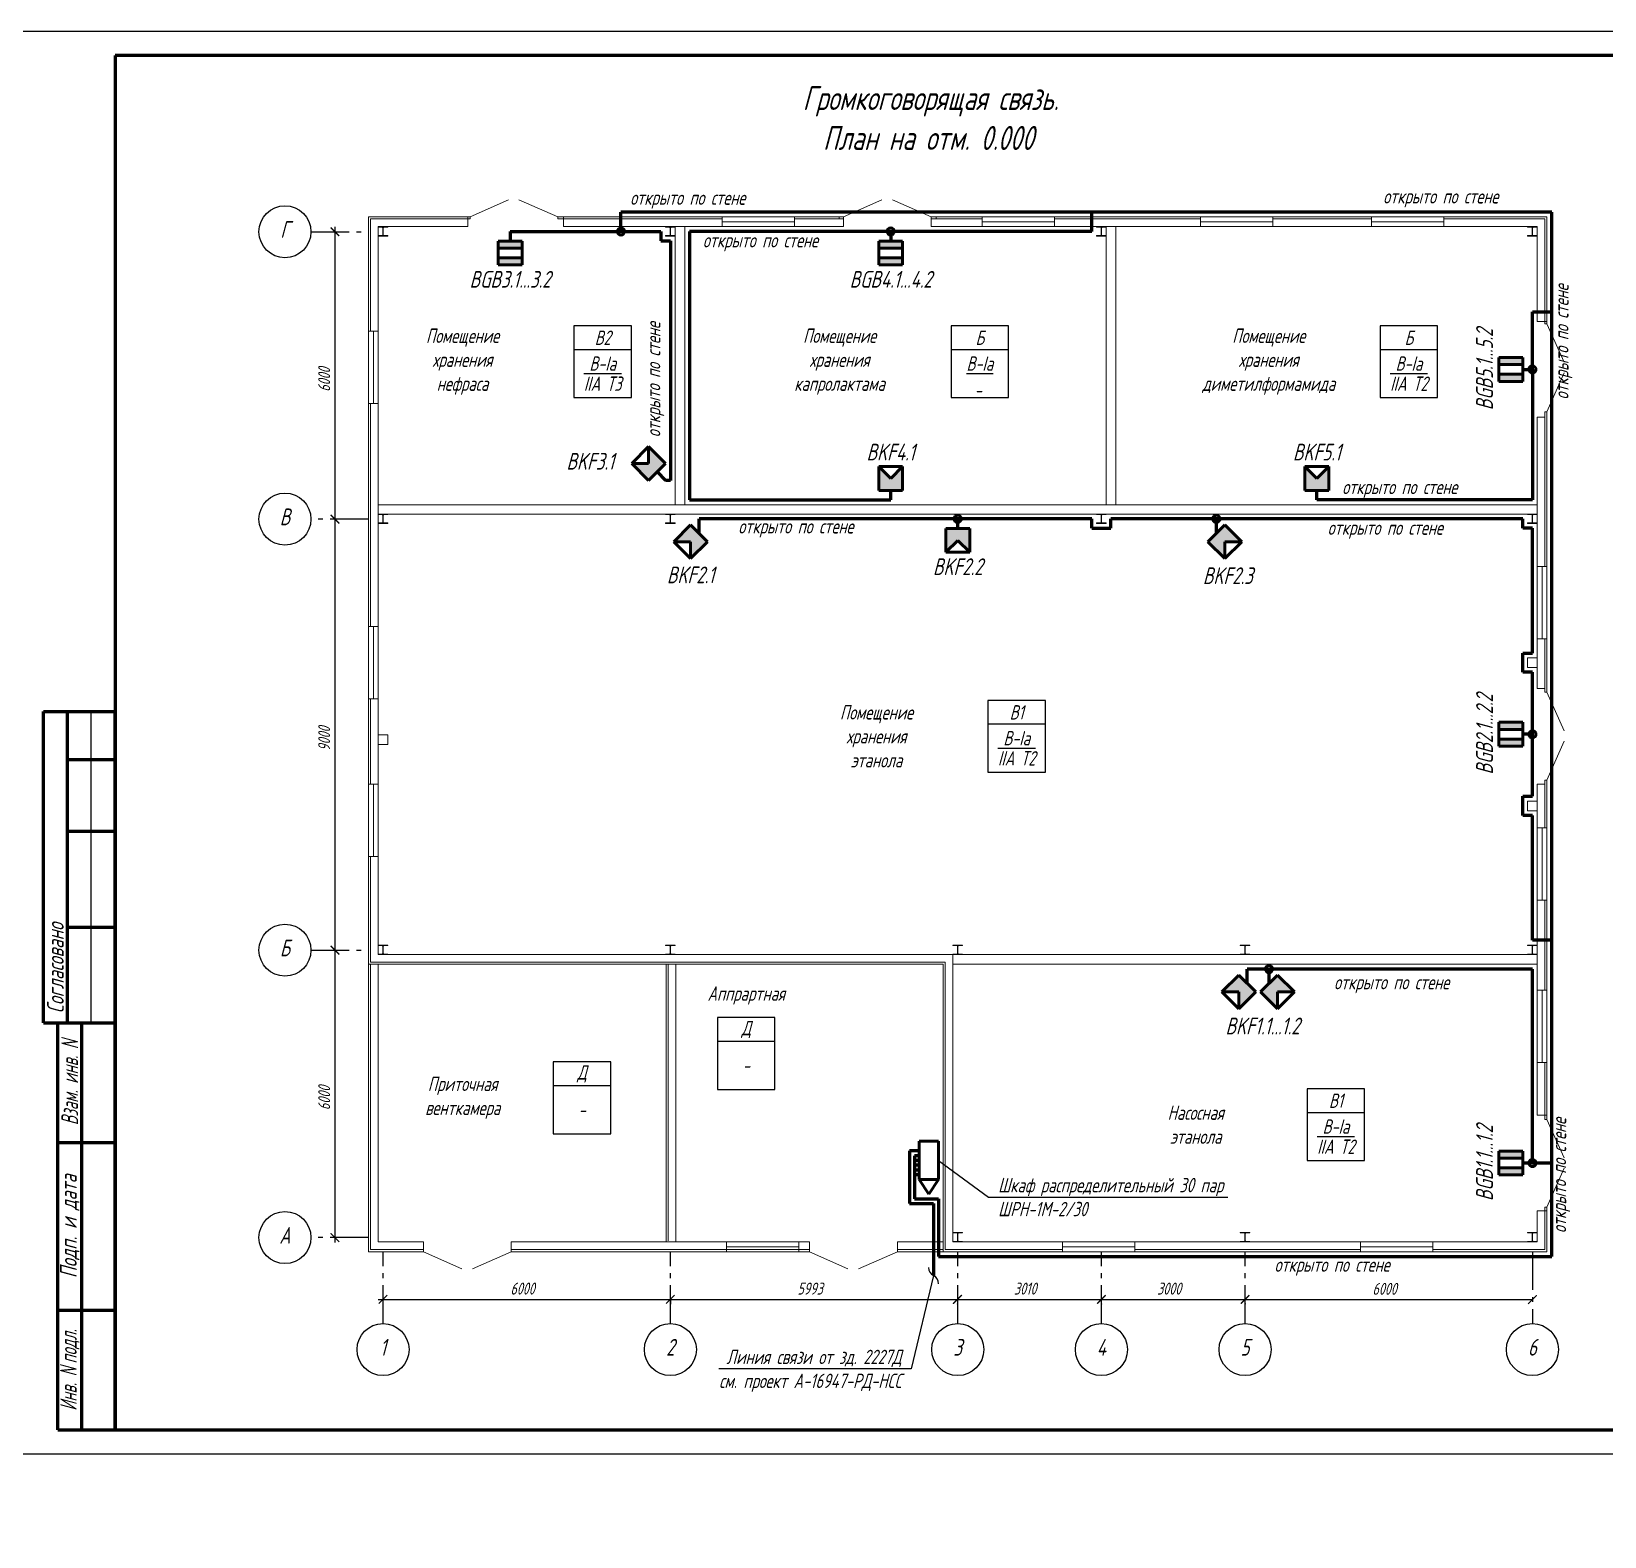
# Model space of a CAD drawing. Header units: millimetres. Extents: x 1337 to 4935, y 466 to 1293.
# Drawn here: x 2179.8 to 2508.3, y 776 to 1090.2 of the extents above; entities that cross this region are included whole.
import ezdxf
from ezdxf import colors
from ezdxf.entities.mleader import LeaderData, LeaderLine
from ezdxf.enums import TextEntityAlignment as Align
from ezdxf.math import Vec2, Vec3

# ---------------------------------------------------------------- set-up
doc = ezdxf.new("R2010")
doc.units = ezdxf.units.MM
doc.linetypes.add('gost6', pattern=[12, 8, -1.5, 1, -1.5])
for name, color, linetype, lineweight in [('Датчики (Вновь)', 2, 'Continuous', 50), ('Линия выноска', 137, 'Continuous', 25), ('Линия связи (Вновь)', 3, 'Continuous', 60), ('Осевая', 4, 'gost6', 25), ('Размерная', 4, 'Continuous', 25), ('Рамка толстая', 7, 'Continuous', 60), ('Рамка тонкая', 5, 'Continuous', 25), ('Связь', 84, 'Continuous', 50), ('Строительный', 251, 'Continuous', 13), ('Текст', 2, 'Continuous', 25), ('Штампы', 252, 'Continuous', 25)]:
    doc.layers.add(name, color=color, linetype=linetype, lineweight=lineweight)
doc.styles.add('Simplex', font='simplex.shx', dxfattribs={"width": 0.7, "oblique": 15})

# ---------------------------------------------------------------- blocks, each defined once
blk = doc.blocks.new('*T22')
at = {"layer": 'Штампы', "color": 0, "linetype": 'ByBlock', "lineweight": 60, "transparency": 16777216}
for p, q in [((0, 0), (0, 85)), ((0, 85), (12, 85)), ((5, 0), (5, 85)), ((12, 0), (12, 85)), ((0, 60), (12, 60)), ((0, 25), (12, 25)), ((0, 0), (12, 0))]:
    blk.add_line(p, q, dxfattribs=at)
at = {"layer": 'Штампы', "color": 2, "transparency": 16777216, "char_height": 3.5, "attachment_point": 5, "rotation": 90, "style": 'Simplex'}
for s, insert, width in [('{\\W0.6;Взам. инв. \\Q15;N}', (2.5, 72.5), 25), ('Подп. и дата', (2.5, 42.5), 35), ('{\\W0.6;Инв. \\Q15;N\\fArial|b0|i0|c0|p34;\\Q15; \\Fsimplex|c204;подл.}', (2.5, 12.5), 25)]:
    blk.add_mtext(s, dxfattribs=dict(at, insert=insert, width=width))
blk = doc.blocks.new('*T23')
at = {"layer": 'Штампы', "color": 0, "linetype": 'ByBlock', "lineweight": 60, "transparency": 16777216}
for p, q in [((0, 0), (0, 65)), ((0, 65), (15, 65)), ((5, 0), (5, 65)), ((15, 0), (15, 65)), ((5, 55), (15, 55)), ((5, 40), (15, 40)), ((5, 20), (15, 20)), ((0, 0), (15, 0))]:
    blk.add_line(p, q, dxfattribs=at)
at = {"layer": 'Штампы', "color": 5, "linetype": 'ByBlock', "lineweight": 25, "transparency": 16777216}
blk.add_line((10, 0), (10, 65), dxfattribs=at)
at = {"layer": 'Штампы', "color": 2, "transparency": 16777216, "insert": (2.5, 2), "char_height": 3.5, "width": 61, "attachment_point": 4, "rotation": 90, "style": 'Simplex'}
blk.add_mtext('Согласовано', dxfattribs=at)
blk = doc.blocks.new('A$C7D080345')
at = {"layer": 'Рамка толстая'}
for p, q in [((20, 292), (20, 5)), ((625, 292), (20, 292)), ((20, 5), (625, 5))]:
    blk.add_line(p, q, dxfattribs=at)
at = {"layer": 'Рамка тонкая'}
for p, q in [((630, 297), (0, 297)), ((0, 0), (630, 0))]:
    blk.add_line(p, q, dxfattribs=at)
blk = doc.blocks.new('_Integral')
at = {"color": 0, "linetype": 'ByBlock', "lineweight": -2}
for centre, start, end in [((0.445, -0.091), 102, 168), ((-0.445, 0.091), 282, 348)]:
    blk.add_arc(centre, 0.454, start, end, dxfattribs=at)
blk = doc.blocks.new('A$C3F1D3E92')
at = {"layer": 'Датчики (Вновь)'}
h = blk.add_hatch(color=0, dxfattribs=at)
h.paths.add_polyline_path([(5, 3.5), (5, 5), (0, 5), (0, 3.5)])
h.paths.add_polyline_path([(0, 1.5), (0, 0), (5, 0), (5, 1.5)])
at = {"layer": 'Датчики (Вновь)', "color": 0}
for p, q in [((0, 5), (0, 0)), ((5, 5), (0, 5)), ((0, 3.5), (5, 3.5)), ((5, 0), (5, 5)), ((0, 1.5), (5, 1.5)), ((0, 0), (5, 0))]:
    blk.add_line(p, q, dxfattribs=at)
blk = doc.blocks.new('A$C7AA85196')
at = {"layer": 'Датчики (Вновь)'}
blk.add_hatch(color=0, dxfattribs=at).paths.add_polyline_path([(0, 5), (0, 0), (5, 0), (2.5, 2.5), (5, 5)])
at = {"layer": 'Датчики (Вновь)', "color": 0}
for p, q in [((0, 5), (0, 0)), ((5, 5), (0, 5)), ((2.5, 2.5), (5, 5)), ((5, 0), (5, 5)), ((5, 0), (2.5, 2.5)), ((0, 0), (5, 0))]:
    blk.add_line(p, q, dxfattribs=at)
blk = doc.blocks.new('A$C19E7192F')
at = {"layer": 'Связь', "color": 0}
for p, q in [((0, 4), (0, 0)), ((8, 4), (0, 4)), ((8, 0), (8, 4)), ((11, 2), (8, 4)), ((8, 0), (11, 2)), ((0, 0), (8, 0))]:
    blk.add_line(p, q, dxfattribs=at)
blk = doc.blocks.new('_None')

msp = doc.modelspace()

# ---------------------------------------------------------------- linework, layer by layer
at = {"layer": 'Линия связи (Вновь)'}
for p, q in [((2302.92, 1048.47), (2302.92, 1052.51)), ((2401.24, 1052.51), (2302.92, 1052.51)), ((2401.24, 1048.47), (2401.24, 1052.51)), ((2497.28, 1052.51), (2401.24, 1052.51)), ((2497.28, 1031.66), (2497.28, 1052.51)), ((2279.76, 1048.47), (2302.92, 1048.47)), ((2279.76, 1048.47), (2279.76, 1046.47)), ((2302.92, 1048.47), (2311.24, 1048.47)), ((2311.24, 1048.47), (2311.24, 1046.49)), ((2359.24, 1048.47), (2317.24, 1048.47)), ((2317.24, 1048.47), (2317.24, 992.4)), ((2401.24, 1048.47), (2359.24, 1048.47)), ((2359.24, 1048.47), (2359.24, 1046.47)), ((2311.24, 1046.49), (2313.24, 1046.49)), ((2313.24, 1046.49), (2313.24, 996.49)), ((2493.24, 1019.66), (2493.24, 1031.66)), ((2493.24, 1031.66), (2497.28, 1031.66)), ((2497.28, 900.47), (2497.28, 1031.66)), ((2491.24, 1019.66), (2493.24, 1019.66)), ((2493.24, 1019.66), (2493.24, 992.4)), ((2310.47, 998.25), (2312.24, 996.49)), ((2313.24, 996.49), (2312.24, 996.49)), ((2317.24, 992.4), (2359.24, 992.4)), ((2359.24, 992.4), (2359.24, 994.4)), ((2448.24, 992.4), (2448.24, 994.4)), ((2493.24, 992.4), (2448.24, 992.4)), ((2401.24, 988.47), (2319.24, 988.47)), ((2319.24, 985.47), (2319.24, 988.47)), ((2373.25, 986.47), (2373.25, 988.47)), ((2401.24, 986.49), (2401.24, 988.47)), ((2401.24, 986.49), (2405.24, 986.49)), ((2491.24, 988.47), (2405.24, 988.47)), ((2405.24, 986.49), (2405.24, 988.47)), ((2427.26, 985.47), (2427.26, 988.47)), ((2491.24, 986.49), (2491.24, 988.47)), ((2493.24, 986.49), (2491.24, 986.49)), ((2493.24, 960.43), (2493.24, 986.49)), ((2491.24, 956.43), (2491.24, 960.43)), ((2491.24, 960.43), (2493.24, 960.43)), ((2493.24, 956.43), (2491.24, 956.43)), ((2493.24, 930.53), (2493.24, 956.43)), ((2493.24, 943.48), (2491.24, 943.48)), ((2491.24, 926.53), (2491.24, 930.53)), ((2491.24, 930.53), (2493.24, 930.53)), ((2493.24, 926.53), (2491.24, 926.53)), ((2493.24, 900.47), (2493.24, 926.53)), ((2497.28, 900.47), (2493.24, 900.47)), ((2497.28, 853.96), (2497.28, 900.47)), ((2493.24, 894.45), (2433.7, 894.45)), ((2433.7, 891.45), (2433.7, 894.45)), ((2438.24, 891.45), (2438.24, 894.45)), ((2493.24, 853.96), (2493.24, 894.45)), ((2365.2, 856.49), (2363.2, 856.49)), ((2363.2, 856.49), (2363.2, 845.49)), ((2365.2, 855.49), (2364.2, 855.49)), ((2364.2, 855.49), (2364.2, 846.49)), ((2365.2, 854.49), (2364.2, 854.49)), ((2365.2, 853.49), (2364.2, 853.49)), ((2365.2, 852.49), (2364.2, 852.49)), ((2365.2, 851.49), (2364.2, 851.49)), ((2497.28, 853.96), (2491.24, 853.96)), ((2497.28, 834.45), (2497.28, 853.96)), ((2363.2, 845.49), (2368.2, 845.49)), ((2364.2, 846.49), (2369.2, 846.49)), ((2369.2, 846.49), (2369.2, 834.45))]:
    msp.add_line(p, q, dxfattribs=at)
at = {"layer": 'Осевая'}
for p, q in [((2238.2, 1048.4), (2250.2, 1048.4)), ((2250.2, 988.4), (2238.2, 988.4)), ((2238.2, 898.4), (2250.2, 898.4)), ((2250.2, 838.4), (2238.2, 838.4)), ((2253.24, 820.45), (2253.24, 835.45)), ((2313.24, 820.45), (2313.24, 835.45)), ((2373.24, 820.45), (2373.24, 835.45)), ((2403.24, 820.45), (2403.24, 835.45)), ((2433.24, 820.45), (2433.24, 835.45)), ((2493.24, 835.45), (2493.24, 820.45))]:
    msp.add_line(p, q, dxfattribs=at)
at = {"layer": 'Размерная'}
for p, q in [((2243.2, 1049.4), (2243.2, 987.4)), ((2243.2, 989.4), (2243.2, 897.4)), ((2243.2, 899.4), (2243.2, 837.4)), ((2252.24, 825.49), (2314.24, 825.49)), ((2312.24, 825.49), (2374.18, 825.49)), ((2313.24, 825.65), (2313.24, 824.49)), ((2313.24, 824.65), (2313.24, 824.49)), ((2372.14, 825.49), (2404.24, 825.49)), ((2373.14, 824.55), (2373.14, 824.49)), ((2402.24, 825.49), (2493.24, 825.49)), ((2403.24, 824.55), (2403.24, 824.49)), ((2433.24, 825.65), (2433.24, 826.45)), ((2433.24, 824.65), (2433.24, 824.49)), ((2433.24, 824.55), (2433.24, 824.49))]:
    msp.add_line(p, q, dxfattribs=at)
at = {"layer": 'Размерная', "const_width": 0.27}
for points in [[(2244.1, 1047.5), (2242.3, 1049.3)], [(2244.1, 987.5), (2242.3, 989.3)], [(2242.3, 989.3), (2244.1, 987.5)], [(2244.1, 897.5), (2242.3, 899.3)], [(2242.3, 899.3), (2244.1, 897.5)], [(2242.3, 839.3), (2244.1, 837.5)], [(2254.14, 826.39), (2252.34, 824.59)], [(2314.14, 826.39), (2312.34, 824.59)], [(2312.34, 824.59), (2314.14, 826.39)], [(2374.04, 826.39), (2372.24, 824.59)], [(2372.28, 824.59), (2374.08, 826.39)], [(2402.34, 824.59), (2404.14, 826.39)], [(2404.14, 826.39), (2402.34, 824.59)], [(2432.34, 824.59), (2434.14, 826.39)], [(2434.14, 826.39), (2432.34, 824.59)], [(2492.34, 824.55), (2494.14, 826.35)]]:
    msp.add_lwpolyline(points, dxfattribs=at)
at = {"layer": 'Связь'}
for centre in [(2302.92, 1048.47), (2359.24, 1048.47), (2493.24, 1019.66), (2373.25, 988.47), (2427.26, 988.47), (2493.24, 943.48), (2438.24, 894.45), (2493.24, 853.96)]:
    msp.add_circle(centre, 0.75, dxfattribs=at)
at = {"layer": 'Строительный', "ltscale": 100}
for p, q in [((2271.42, 1051.51), (2279.43, 1055.07)), ((2289.76, 1051.51), (2281.63, 1055.07)), ((2349.37, 1051.51), (2357.39, 1055.07)), ((2367.71, 1051.51), (2359.59, 1055.07)), ((2270.92, 1051.51), (2250.2, 1051.51)), ((2250.2, 1051.51), (2250.2, 1051.07)), ((2270.53, 1051.51), (2271.42, 1051.51)), ((2270.92, 1051.51), (2270.92, 1051.07)), ((2271.42, 1051.51), (2271.42, 1051.07)), ((2290.92, 1051.51), (2289.76, 1051.51)), ((2289.76, 1051.51), (2289.76, 1051.07)), ((2324.08, 1051.51), (2290.92, 1051.51)), ((2290.92, 1049.47), (2290.92, 1051.51)), ((2324.08, 1051.51), (2324.08, 1049.47)), ((2324.08, 1051.51), (2339.18, 1051.51)), ((2349.37, 1051.51), (2339.18, 1051.51)), ((2339.18, 1049.47), (2339.18, 1051.51)), ((2348.49, 1051.51), (2349.37, 1051.51)), ((2348.49, 1051.51), (2348.49, 1051.07)), ((2349.37, 1051.51), (2349.37, 1049.47)), ((2423.97, 1051.51), (2367.71, 1051.51)), ((2368.87, 1051.51), (2367.71, 1051.51)), ((2367.71, 1051.51), (2367.71, 1049.47)), ((2368.71, 1051.07), (2368.71, 1051.51)), ((2378.37, 1051.51), (2378.37, 1049.47)), ((2393.47, 1049.47), (2393.47, 1051.51)), ((2423.97, 1051.51), (2423.97, 1049.47)), ((2423.97, 1051.51), (2439.07, 1051.51)), ((2459.64, 1051.51), (2439.07, 1051.51)), ((2439.07, 1049.47), (2439.07, 1051.51)), ((2459.64, 1051.51), (2459.64, 1049.47)), ((2459.64, 1051.51), (2474.74, 1051.51)), ((2496.28, 1051.51), (2474.74, 1051.51)), ((2474.74, 1049.47), (2474.74, 1051.51)), ((2496.28, 1029.66), (2496.28, 1051.51)), ((2250.2, 1051.07), (2250.2, 1027.64)), ((2271.42, 1051.07), (2250.64, 1051.07)), ((2250.64, 1051.07), (2250.64, 1048.62)), ((2250.64, 1049.47), (2250.64, 1027.64)), ((2252.24, 1049.47), (2270.92, 1049.47)), ((2252.24, 1027.64), (2252.24, 1049.47)), ((2252.24, 1049.35), (2252.24, 1049.47)), ((2252.24, 1049.47), (2254.24, 1049.47)), ((2253.07, 1049.35), (2252.24, 1049.35)), ((2253.2, 1047.73), (2253.2, 1049.22)), ((2253.27, 1047.73), (2253.27, 1049.22)), ((2254.24, 1049.35), (2253.4, 1049.35)), ((2254.24, 1049.47), (2254.24, 1049.35)), ((2270.92, 1049.47), (2270.92, 1051.07)), ((2324.08, 1051.07), (2289.76, 1051.07)), ((2290.92, 1049.47), (2324.08, 1049.47)), ((2312.24, 1049.35), (2312.24, 1049.47)), ((2312.24, 1049.47), (2314.24, 1049.47)), ((2313.07, 1049.35), (2312.24, 1049.35)), ((2313.2, 1047.73), (2313.2, 1049.22)), ((2313.27, 1047.73), (2313.27, 1049.22)), ((2314.24, 1049.35), (2313.4, 1049.35)), ((2314.24, 1049.47), (2314.24, 991.4)), ((2314.24, 1049.47), (2314.24, 1049.35)), ((2316.24, 991.4), (2316.24, 1049.47)), ((2324.08, 1050.49), (2339.18, 1050.49)), ((2324.08, 1049.47), (2339.18, 1049.47)), ((2349.37, 1051.07), (2339.18, 1051.07)), ((2339.18, 1049.47), (2349.37, 1049.47)), ((2348.49, 1051.07), (2349.37, 1051.07)), ((2378.37, 1051.07), (2367.71, 1051.07)), ((2367.71, 1051.07), (2368.71, 1051.07)), ((2367.71, 1049.47), (2423.97, 1049.47)), ((2378.35, 1050.49), (2393.45, 1050.49)), ((2423.97, 1051.07), (2393.47, 1051.07)), ((2402.24, 1049.35), (2402.24, 1049.47)), ((2402.24, 1049.47), (2404.24, 1049.47)), ((2403.07, 1049.35), (2402.24, 1049.35)), ((2403.2, 1047.73), (2403.2, 1049.22)), ((2403.27, 1047.73), (2403.27, 1049.22)), ((2404.24, 1049.35), (2403.4, 1049.35)), ((2404.24, 1049.47), (2404.24, 991.46)), ((2404.24, 1049.47), (2404.24, 1049.35)), ((2406.24, 991.46), (2406.24, 1049.47)), ((2423.97, 1050.49), (2439.07, 1050.49)), ((2423.97, 1049.47), (2439.07, 1049.47)), ((2459.64, 1051.07), (2439.07, 1051.07)), ((2439.07, 1049.47), (2459.64, 1049.47)), ((2459.64, 1050.49), (2474.74, 1050.49)), ((2459.64, 1049.47), (2474.74, 1049.47)), ((2495.84, 1051.07), (2474.74, 1051.07)), ((2474.74, 1049.47), (2494.24, 1049.47)), ((2492.24, 1049.35), (2492.24, 1049.47)), ((2492.24, 1049.47), (2494.24, 1049.47)), ((2493.07, 1049.35), (2492.24, 1049.35)), ((2493.2, 1047.73), (2493.2, 1049.22)), ((2493.27, 1047.73), (2493.27, 1049.22)), ((2494.24, 1049.35), (2493.4, 1049.35)), ((2494.24, 1049.47), (2494.24, 1029.66)), ((2494.24, 1049.47), (2494.24, 1049.35)), ((2495.84, 1029.16), (2495.84, 1051.07)), ((2252.24, 1047.49), (2252.24, 1047.6)), ((2252.24, 1047.6), (2253.07, 1047.6)), ((2254.24, 1047.49), (2252.24, 1047.49)), ((2253.4, 1047.6), (2254.24, 1047.6)), ((2254.24, 1047.6), (2254.24, 1047.49)), ((2312.24, 1047.49), (2312.24, 1047.6)), ((2312.24, 1047.6), (2313.07, 1047.6)), ((2314.24, 1047.49), (2312.24, 1047.49)), ((2313.4, 1047.6), (2314.24, 1047.6)), ((2314.24, 1047.6), (2314.24, 1047.49)), ((2402.24, 1047.49), (2402.24, 1047.6)), ((2402.24, 1047.6), (2403.07, 1047.6)), ((2404.24, 1047.49), (2402.24, 1047.49)), ((2403.4, 1047.6), (2404.24, 1047.6)), ((2404.24, 1047.6), (2404.24, 1047.49)), ((2492.24, 1047.49), (2492.24, 1047.6)), ((2492.24, 1047.6), (2493.07, 1047.6)), ((2494.24, 1047.49), (2492.24, 1047.49)), ((2493.4, 1047.6), (2494.24, 1047.6)), ((2494.24, 1047.6), (2494.24, 1047.49)), ((2494.24, 1029.66), (2495.84, 1029.66)), ((2496.28, 1029.66), (2495.84, 1029.66)), ((2496.28, 1029.16), (2495.84, 1029.16)), ((2496.28, 1030.05), (2496.28, 1029.16)), ((2496.28, 1029.16), (2499.84, 1021.15)), ((2252.24, 1027.64), (2250.2, 1027.64)), ((2250.2, 1027.64), (2250.2, 1012.54)), ((2251.22, 1027.64), (2251.22, 1012.54)), ((2252.24, 1027.64), (2252.24, 1012.54)), ((2496.28, 1010.82), (2499.84, 1018.95)), ((2250.2, 1012.54), (2250.2, 966.01)), ((2250.2, 1012.54), (2252.24, 1012.54)), ((2250.64, 1012.54), (2250.64, 966.01)), ((2252.24, 966.01), (2252.24, 1012.54)), ((2494.24, 1009.66), (2494.24, 978.52)), ((2494.24, 1009.66), (2495.84, 1009.66)), ((2495.84, 978.52), (2495.84, 1010.82)), ((2496.28, 1010.82), (2495.84, 1010.82)), ((2496.28, 1009.66), (2496.28, 1010.82)), ((2496.28, 978.52), (2496.28, 1009.66)), ((2252.24, 991.4), (2494.24, 991.4)), ((2252.24, 989.47), (2494.24, 989.47)), ((2252.24, 989.35), (2252.24, 989.47)), ((2252.24, 989.47), (2254.24, 989.47)), ((2253.07, 989.35), (2252.24, 989.35)), ((2253.2, 987.73), (2253.2, 989.22)), ((2253.27, 987.73), (2253.27, 989.22)), ((2254.24, 989.35), (2253.4, 989.35)), ((2254.24, 989.47), (2254.24, 989.35)), ((2312.24, 989.35), (2312.24, 989.47)), ((2312.24, 989.47), (2314.24, 989.47)), ((2313.07, 989.35), (2312.24, 989.35)), ((2313.2, 987.73), (2313.2, 989.22)), ((2313.27, 987.73), (2313.27, 989.22)), ((2314.24, 989.35), (2313.4, 989.35)), ((2314.24, 991.4), (2316.24, 991.4)), ((2314.24, 989.47), (2314.24, 989.35)), ((2402.24, 989.35), (2402.24, 989.47)), ((2402.24, 989.47), (2404.24, 989.47)), ((2403.07, 989.35), (2402.24, 989.35)), ((2403.2, 987.73), (2403.2, 989.22)), ((2403.27, 987.73), (2403.27, 989.22)), ((2404.24, 989.35), (2403.4, 989.35)), ((2404.24, 989.47), (2404.24, 989.35)), ((2492.24, 989.35), (2492.24, 989.47)), ((2492.24, 989.47), (2494.24, 989.47)), ((2493.07, 989.35), (2492.24, 989.35)), ((2493.2, 987.73), (2493.2, 989.22)), ((2493.27, 987.73), (2493.27, 989.22)), ((2494.24, 989.35), (2493.4, 989.35)), ((2494.24, 989.47), (2494.24, 991.07)), ((2494.24, 989.47), (2494.24, 989.47)), ((2494.24, 989.47), (2494.24, 989.35)), ((2252.24, 987.49), (2252.24, 987.6)), ((2252.24, 987.6), (2253.07, 987.6)), ((2254.24, 987.49), (2252.24, 987.49)), ((2253.4, 987.6), (2254.24, 987.6)), ((2254.24, 987.6), (2254.24, 987.49)), ((2312.24, 987.49), (2312.24, 987.6)), ((2312.24, 987.6), (2313.07, 987.6)), ((2314.24, 987.49), (2312.24, 987.49)), ((2313.4, 987.6), (2314.24, 987.6)), ((2314.24, 987.6), (2314.24, 987.49)), ((2402.24, 987.49), (2402.24, 987.6)), ((2402.24, 987.6), (2403.07, 987.6)), ((2404.24, 987.49), (2402.24, 987.49)), ((2403.4, 987.6), (2404.24, 987.6)), ((2404.24, 987.6), (2404.24, 987.49)), ((2492.24, 987.49), (2492.24, 987.6)), ((2492.24, 987.6), (2493.07, 987.6)), ((2494.24, 987.49), (2492.24, 987.49)), ((2493.4, 987.6), (2494.24, 987.6)), ((2494.24, 987.6), (2494.24, 987.49)), ((2496.28, 978.52), (2494.24, 978.52)), ((2494.24, 963.42), (2494.24, 978.52)), ((2495.26, 978.52), (2495.26, 963.42)), ((2496.28, 963.42), (2496.28, 978.52)), ((2252.24, 966.01), (2250.2, 966.01)), ((2250.2, 950.91), (2250.2, 966.01)), ((2251.22, 966.01), (2251.22, 950.91)), ((2252.24, 966.01), (2252.24, 950.91)), ((2494.24, 963.42), (2494.24, 953.07)), ((2494.24, 963.42), (2496.28, 963.42)), ((2495.84, 952.24), (2495.84, 963.42)), ((2496.28, 953.07), (2496.28, 963.42)), ((2494.24, 959.43), (2492.24, 959.43)), ((2492.24, 959.43), (2492.24, 957.43)), ((2494.24, 957.43), (2494.24, 959.43)), ((2492.24, 957.43), (2494.24, 957.43)), ((2494.24, 953.07), (2495.84, 953.07)), ((2496.28, 953.13), (2496.28, 952.24)), ((2250.2, 950.91), (2250.2, 835.45)), ((2250.2, 950.91), (2252.24, 950.91)), ((2250.64, 950.91), (2250.64, 933.07)), ((2252.24, 897.49), (2252.24, 950.91)), ((2496.28, 952.24), (2495.84, 952.24)), ((2496.28, 952.24), (2499.84, 944.23)), ((2252.24, 943.37), (2254.24, 943.37)), ((2252.24, 941.37), (2252.24, 943.37)), ((2254.24, 943.37), (2254.24, 941.37)), ((2254.24, 941.37), (2252.24, 941.37)), ((2496.28, 933.9), (2499.84, 942.03)), ((2252.24, 933.07), (2250.2, 933.07)), ((2251.22, 933.07), (2251.22, 917.97)), ((2494.24, 933.07), (2494.24, 923.97)), ((2494.24, 933.07), (2495.84, 933.07)), ((2495.84, 923.97), (2495.84, 933.9)), ((2496.28, 933.9), (2495.84, 933.9)), ((2496.28, 933.02), (2496.28, 933.9)), ((2496.28, 923.97), (2496.28, 933.07)), ((2494.24, 929.53), (2492.24, 929.53)), ((2492.24, 929.53), (2492.24, 927.53)), ((2492.24, 927.53), (2494.24, 927.53)), ((2494.24, 927.53), (2494.24, 929.53)), ((2496.28, 923.97), (2494.24, 923.97)), ((2494.24, 908.87), (2494.24, 923.97)), ((2495.26, 923.97), (2495.26, 908.87)), ((2496.28, 908.87), (2496.28, 923.97)), ((2250.2, 917.97), (2252.24, 917.97)), ((2250.64, 917.97), (2250.64, 895.89)), ((2494.24, 908.87), (2494.24, 890.04)), ((2494.24, 908.87), (2496.28, 908.87)), ((2495.84, 890.04), (2495.84, 908.87)), ((2496.28, 890.04), (2496.28, 908.87)), ((2252.24, 899.35), (2252.24, 899.47)), ((2252.24, 899.47), (2254.24, 899.47)), ((2253.07, 899.35), (2252.24, 899.35)), ((2252.24, 897.49), (2252.24, 897.6)), ((2252.24, 897.6), (2253.07, 897.6)), ((2276.05, 897.49), (2252.24, 897.49)), ((2254.24, 897.49), (2252.24, 897.49)), ((2253.2, 897.73), (2253.2, 899.22)), ((2253.27, 897.73), (2253.27, 899.22)), ((2254.24, 899.35), (2253.4, 899.35)), ((2253.4, 897.6), (2254.24, 897.6)), ((2254.24, 899.47), (2254.24, 899.35)), ((2254.24, 897.6), (2254.24, 897.49)), ((2350.14, 897.49), (2275.21, 897.49)), ((2312.24, 899.35), (2312.24, 899.47)), ((2312.24, 899.47), (2314.24, 899.47)), ((2313.07, 899.35), (2312.24, 899.35)), ((2312.24, 897.49), (2312.24, 897.6)), ((2312.24, 897.6), (2313.07, 897.6)), ((2314.24, 897.49), (2312.24, 897.49)), ((2313.2, 897.73), (2313.2, 899.22)), ((2313.27, 897.73), (2313.27, 899.22)), ((2314.24, 899.35), (2313.4, 899.35)), ((2313.4, 897.6), (2314.24, 897.6)), ((2314.24, 899.47), (2314.24, 899.35)), ((2314.24, 897.6), (2314.24, 897.49)), ((2494.24, 897.49), (2350.14, 897.49)), ((2372.24, 899.35), (2372.24, 899.47)), ((2372.24, 899.47), (2374.24, 899.47)), ((2373.07, 899.35), (2372.24, 899.35)), ((2372.24, 897.49), (2372.24, 897.6)), ((2372.24, 897.6), (2373.07, 897.6)), ((2372.24, 872.19), (2372.24, 897.49)), ((2374.24, 897.49), (2372.24, 897.49)), ((2373.2, 897.73), (2373.2, 899.22)), ((2373.27, 897.73), (2373.27, 899.22)), ((2374.24, 899.35), (2373.4, 899.35)), ((2373.4, 897.6), (2374.24, 897.6)), ((2374.24, 899.47), (2374.24, 899.35)), ((2374.24, 897.6), (2374.24, 897.49)), ((2432.24, 899.35), (2432.24, 899.47)), ((2432.24, 899.47), (2434.24, 899.47)), ((2433.07, 899.35), (2432.24, 899.35)), ((2432.24, 897.49), (2432.24, 897.6)), ((2432.24, 897.6), (2433.07, 897.6)), ((2434.24, 897.49), (2432.24, 897.49)), ((2433.2, 897.73), (2433.2, 899.22)), ((2433.27, 897.73), (2433.27, 899.22)), ((2434.24, 899.35), (2433.4, 899.35)), ((2433.4, 897.6), (2434.24, 897.6)), ((2434.24, 899.47), (2434.24, 899.35)), ((2434.24, 897.6), (2434.24, 897.49)), ((2492.24, 899.35), (2492.24, 899.47)), ((2492.24, 899.47), (2494.24, 899.47)), ((2493.07, 899.35), (2492.24, 899.35)), ((2492.24, 897.49), (2492.24, 897.6)), ((2492.24, 897.6), (2493.07, 897.6)), ((2494.24, 897.49), (2492.24, 897.49)), ((2493.2, 897.73), (2493.2, 899.22)), ((2493.27, 897.73), (2493.27, 899.22)), ((2494.24, 899.35), (2493.4, 899.35)), ((2493.4, 897.6), (2494.24, 897.6)), ((2494.24, 899.47), (2494.24, 899.35)), ((2494.24, 897.6), (2494.24, 897.49)), ((2250.2, 895.45), (2276.05, 895.45)), ((2250.64, 895.89), (2276.05, 895.89)), ((2250.64, 895.45), (2250.64, 835.89)), ((2252.24, 837.49), (2252.24, 895.45)), ((2274.62, 895.45), (2351.62, 895.45)), ((2274.87, 895.89), (2350.14, 895.89)), ((2312.36, 895.45), (2312.36, 872.19)), ((2312.8, 895.45), (2312.8, 872.19)), ((2314.4, 872.19), (2314.4, 895.45)), ((2350.14, 895.89), (2370.64, 895.89)), ((2350.14, 895.45), (2370.2, 895.45)), ((2369.2, 895.45), (2359.64, 895.45)), ((2370.2, 895.45), (2370.2, 872.19)), ((2370.64, 895.89), (2370.64, 872.19)), ((2372.24, 895.45), (2494.24, 895.45)), ((2434.24, 895.45), (2432.24, 895.45)), ((2496.28, 890.04), (2494.24, 890.04)), ((2494.24, 874.94), (2494.24, 890.04)), ((2495.26, 890.04), (2495.26, 874.94)), ((2496.28, 874.94), (2496.28, 890.04)), ((2494.24, 874.94), (2494.24, 863.96)), ((2494.24, 874.94), (2496.28, 874.94)), ((2495.84, 863.08), (2495.84, 874.94)), ((2496.28, 863.96), (2496.28, 874.94)), ((2312.36, 872.19), (2312.36, 837.49)), ((2312.8, 872.19), (2312.8, 837.71)), ((2314.4, 837.49), (2314.4, 872.19)), ((2370.2, 872.19), (2370.2, 835.45)), ((2370.64, 872.19), (2370.64, 835.89)), ((2372.24, 837.49), (2372.24, 872.19)), ((2494.24, 867.14), (2494.24, 866.64)), ((2496.28, 863.96), (2494.24, 863.96)), ((2494.24, 863.96), (2495.84, 863.96)), ((2496.28, 863.96), (2496.28, 863.08)), ((2496.28, 863.08), (2495.84, 863.08)), ((2496.28, 863.08), (2499.84, 855.06)), ((2496.28, 844.73), (2499.84, 852.86)), ((2495.84, 835.89), (2495.84, 844.73)), ((2496.28, 844.73), (2495.84, 844.73)), ((2496.28, 843.85), (2496.28, 844.73)), ((2494.24, 843.96), (2494.24, 837.49)), ((2496.28, 843.96), (2494.24, 843.96)), ((2494.24, 843.96), (2495.84, 843.96)), ((2496.28, 835.45), (2496.28, 843.96)), ((2372.24, 839.35), (2372.24, 839.47)), ((2372.24, 839.47), (2374.24, 839.47)), ((2373.07, 839.35), (2372.24, 839.35)), ((2373.2, 837.73), (2373.2, 839.22)), ((2373.27, 837.73), (2373.27, 839.22)), ((2374.24, 839.35), (2373.4, 839.35)), ((2374.24, 839.47), (2374.24, 839.35)), ((2432.24, 839.35), (2432.24, 839.47)), ((2432.24, 839.47), (2434.24, 839.47)), ((2433.07, 839.35), (2432.24, 839.35)), ((2433.2, 837.73), (2433.2, 839.22)), ((2433.27, 837.73), (2433.27, 839.22)), ((2434.24, 839.35), (2433.4, 839.35)), ((2434.24, 839.47), (2434.24, 839.35)), ((2492.24, 839.35), (2492.24, 839.47)), ((2492.24, 839.47), (2494.24, 839.47)), ((2493.07, 839.35), (2492.24, 839.35)), ((2493.2, 837.73), (2493.2, 839.22)), ((2493.27, 837.73), (2493.27, 839.22)), ((2494.24, 839.35), (2493.4, 839.35)), ((2494.24, 839.47), (2494.24, 839.35)), ((2250.2, 835.45), (2261.69, 835.45)), ((2250.64, 835.89), (2261.69, 835.89)), ((2261.69, 837.49), (2252.24, 837.49)), ((2261.69, 835.45), (2261.69, 837.49)), ((2261.69, 835.45), (2261.69, 835.89)), ((2261.69, 835.45), (2269.71, 831.88)), ((2280.03, 835.45), (2271.91, 831.88)), ((2342.3, 837.49), (2280.03, 837.49)), ((2280.03, 835.45), (2280.03, 837.49)), ((2280.03, 835.89), (2342.3, 835.89)), ((2280.03, 835.45), (2280.03, 835.89)), ((2280.03, 835.45), (2342.3, 835.45)), ((2324.94, 837.49), (2324.94, 835.45)), ((2324.94, 837.49), (2340.04, 837.49)), ((2324.94, 836.47), (2340.04, 836.47)), ((2324.94, 835.45), (2340.04, 835.45)), ((2340.04, 835.45), (2340.04, 837.49)), ((2342.3, 835.45), (2342.3, 837.49)), ((2342.3, 835.45), (2342.3, 835.89)), ((2342.3, 835.45), (2350.32, 831.88)), ((2360.64, 835.45), (2352.52, 831.88)), ((2370.2, 837.49), (2360.64, 837.49)), ((2360.64, 835.45), (2360.64, 837.49)), ((2360.64, 835.89), (2370.2, 835.89)), ((2360.64, 835.45), (2360.64, 835.89)), ((2360.64, 835.45), (2370.2, 835.45)), ((2370.2, 835.45), (2395.15, 835.45)), ((2370.64, 835.89), (2395.15, 835.89)), ((2372.24, 837.49), (2372.24, 837.6)), ((2372.24, 837.6), (2373.07, 837.6)), ((2395.15, 837.49), (2372.24, 837.49)), ((2374.24, 837.49), (2372.24, 837.49)), ((2373.4, 837.6), (2374.24, 837.6)), ((2374.24, 837.6), (2374.24, 837.49)), ((2395.15, 837.49), (2395.15, 835.45)), ((2395.15, 837.49), (2410.25, 837.49)), ((2395.15, 836.47), (2410.25, 836.47)), ((2395.15, 835.45), (2410.25, 835.45)), ((2457.32, 837.49), (2410.25, 837.49)), ((2410.25, 835.45), (2410.25, 837.49)), ((2410.25, 835.89), (2457.32, 835.89)), ((2410.25, 835.45), (2457.32, 835.45)), ((2432.24, 837.49), (2432.24, 837.6)), ((2432.24, 837.6), (2433.07, 837.6)), ((2434.24, 837.49), (2432.24, 837.49)), ((2433.4, 837.6), (2434.24, 837.6)), ((2434.24, 837.6), (2434.24, 837.49)), ((2457.32, 837.49), (2457.32, 835.45)), ((2457.32, 837.49), (2472.42, 837.49)), ((2457.32, 836.47), (2472.42, 836.47)), ((2457.32, 835.45), (2472.42, 835.45)), ((2494.24, 837.49), (2472.42, 837.49)), ((2472.42, 835.45), (2472.42, 837.49)), ((2472.42, 835.89), (2495.84, 835.89)), ((2472.42, 835.45), (2496.28, 835.45)), ((2492.24, 837.49), (2492.24, 837.6)), ((2492.24, 837.6), (2493.07, 837.6)), ((2494.24, 837.49), (2492.24, 837.49)), ((2493.4, 837.6), (2494.24, 837.6)), ((2494.24, 837.6), (2494.24, 837.49))]:
    msp.add_line(p, q, dxfattribs=at)
for centre, start, end in [((2253.07, 1049.22), 0, 90), ((2253.4, 1049.22), 90, 180), ((2313.07, 1049.22), 0, 90), ((2313.4, 1049.22), 90, 180), ((2403.07, 1049.22), 0, 90), ((2403.4, 1049.22), 90, 180), ((2493.07, 1049.22), 0, 90), ((2493.4, 1049.22), 90, 180), ((2253.07, 1047.73), 270, 0), ((2253.4, 1047.73), 180, 270), ((2313.07, 1047.73), 270, 0), ((2313.4, 1047.73), 180, 270), ((2403.07, 1047.73), 270, 0), ((2403.4, 1047.73), 180, 270), ((2493.07, 1047.73), 270, 0), ((2493.4, 1047.73), 180, 270), ((2253.07, 989.22), 0, 90), ((2253.4, 989.22), 90, 180), ((2313.07, 989.22), 0, 90), ((2313.4, 989.22), 90, 180), ((2403.07, 989.22), 0, 90), ((2403.4, 989.22), 90, 180), ((2493.07, 989.22), 0, 90), ((2493.4, 989.22), 90, 180), ((2253.07, 987.73), 270, 0), ((2253.4, 987.73), 180, 270), ((2313.07, 987.73), 270, 0), ((2313.4, 987.73), 180, 270), ((2403.07, 987.73), 270, 0), ((2403.4, 987.73), 180, 270), ((2493.07, 987.73), 270, 0), ((2493.4, 987.73), 180, 270), ((2253.07, 899.22), 0, 90), ((2253.07, 897.73), 270, 0), ((2253.4, 899.22), 90, 180), ((2253.4, 897.73), 180, 270), ((2313.07, 899.22), 0, 90), ((2313.07, 897.73), 270, 0), ((2313.4, 899.22), 90, 180), ((2313.4, 897.73), 180, 270), ((2373.07, 899.22), 0, 90), ((2373.07, 897.73), 270, 0), ((2373.4, 899.22), 90, 180), ((2373.4, 897.73), 180, 270), ((2433.07, 899.22), 0, 90), ((2433.07, 897.73), 270, 0), ((2433.4, 899.22), 90, 180), ((2433.4, 897.73), 180, 270), ((2493.07, 899.22), 0, 90), ((2493.07, 897.73), 270, 0), ((2493.4, 899.22), 90, 180), ((2493.4, 897.73), 180, 270), ((2373.07, 839.22), 0, 90), ((2373.07, 837.73), 270, 0), ((2373.4, 839.22), 90, 180), ((2373.4, 837.73), 180, 270), ((2433.07, 839.22), 0, 90), ((2433.07, 837.73), 270, 0), ((2433.4, 839.22), 90, 180), ((2433.4, 837.73), 180, 270), ((2493.07, 839.22), 0, 90), ((2493.07, 837.73), 270, 0), ((2493.4, 839.22), 90, 180), ((2493.4, 837.73), 180, 270)]:
    msp.add_arc(centre, 0.13, start, end, dxfattribs=at)
at = {"layer": 'Текст', "ltscale": 100}
for p, q in [((2293.11, 1028.78), (2293.11, 1013.78)), ((2305.11, 1028.78), (2293.11, 1028.78)), ((2305.11, 1013.78), (2305.11, 1028.78)), ((2371.85, 1028.78), (2371.85, 1013.78)), ((2383.85, 1028.78), (2371.85, 1028.78)), ((2383.85, 1013.78), (2383.85, 1028.78)), ((2461.45, 1028.78), (2461.45, 1013.78)), ((2473.45, 1028.78), (2461.45, 1028.78)), ((2473.45, 1013.78), (2473.45, 1028.78)), ((2305.11, 1023.78), (2293.11, 1023.78)), ((2383.85, 1023.78), (2371.85, 1023.78)), ((2473.45, 1023.78), (2461.45, 1023.78)), ((2293.11, 1013.78), (2305.11, 1013.78)), ((2371.85, 1013.78), (2383.85, 1013.78)), ((2461.45, 1013.78), (2473.45, 1013.78)), ((2379.55, 950.56), (2379.55, 935.56)), ((2391.55, 950.56), (2379.55, 950.56)), ((2391.55, 935.56), (2391.55, 950.56)), ((2391.55, 945.56), (2379.55, 945.56)), ((2379.55, 935.56), (2391.55, 935.56)), ((2323.08, 884.34), (2323.08, 869.34)), ((2335.08, 884.34), (2323.08, 884.34)), ((2335.08, 869.34), (2335.08, 884.34)), ((2335.08, 879.34), (2323.08, 879.34)), ((2288.79, 875.08), (2288.79, 860.08)), ((2300.79, 875.08), (2288.79, 875.08)), ((2300.79, 860.08), (2300.79, 875.08)), ((2300.79, 870.08), (2288.79, 870.08)), ((2323.08, 869.34), (2335.08, 869.34)), ((2446.21, 869.47), (2446.21, 854.47)), ((2458.21, 869.47), (2446.21, 869.47)), ((2458.21, 854.47), (2458.21, 869.47)), ((2458.21, 864.47), (2446.21, 864.47)), ((2288.79, 860.08), (2300.79, 860.08)), ((2446.21, 854.47), (2458.21, 854.47))]:
    msp.add_line(p, q, dxfattribs=at)
for centre in [(2232.77, 1048.4), (2232.77, 988.4), (2232.77, 898.4), (2232.77, 838.4), (2253.24, 815.01), (2313.24, 815.01), (2373.25, 815.01), (2403.24, 815.01), (2433.24, 815.01), (2493.24, 815.01)]:
    msp.add_circle(centre, 5.43, dxfattribs=at)

# ---------------------------------------------------------------- block references
for name, p in [('A$C7D080345', (2177.33, 793.22)), ('A$C3F1D3E92', (2277.26, 1041.47)), ('A$C3F1D3E92', (2356.74, 1041.47)), ('A$C3F1D3E92', (2486.24, 1017.16)), ('*T23', (2182.33, 883.22)), ('A$C3F1D3E92', (2486.24, 940.98)), ('*T22', (2185.33, 798.22)), ('A$C3F1D3E92', (2486.24, 851.46))]:
    msp.add_blockref(name, p)
for p, rotation in [((2312.24, 1000.02), 135), ((2361.74, 994.4), 90), ((2450.74, 994.4), 90), ((2317.47, 987.23), 225), ((2370.75, 986.47), 270)]:
    msp.add_blockref('A$C7AA85196', p, dxfattribs=dict(rotation=rotation))
at = {"xscale": -1, "rotation": 135.0000000000001}
for p in [(2429.03, 987.23), (2440.01, 893.21)]:
    msp.add_blockref('A$C7AA85196', p, dxfattribs=at)
at = {"layer": 'Связь', "rotation": 270}
msp.add_blockref('A$C19E7192F', (2365.2, 858.49), dxfattribs=at)

# ---------------------------------------------------------------- texts
at = {"layer": 'Размерная', "style": 'Simplex', "oblique": 15, "width": 0.7}
for s, p in [('6000', (2242.2, 1015)), ('9000', (2242.2, 940)), ('6000', (2242.2, 865))]:
    msp.add_text(s, height=2.5, rotation=90, dxfattribs=at).set_placement(p)
for s, p in [('6000', (2279.84, 826.49)), ('5993', (2339.77, 826.49)), ('3010', (2384.98, 826.49)), ('3000', (2414.87, 826.49)), ('6000', (2459.84, 826.45))]:
    msp.add_text(s, height=2.5, dxfattribs=at).set_placement(p)
at = {"layer": 'Текст', "ltscale": 100, "style": 'Simplex', "oblique": 15, "width": 0.7}
for p in [(2304.86, 1054.02), (2462.1, 1054.3), (2320.04, 1045.13), (2453.54, 993.62), (2327.44, 985.4), (2450.5, 985.12), (2451.84, 890.22), (2439.41, 831.25)]:
    msp.add_text('открыто по стене', height=3, dxfattribs=at).set_placement(p)
for s, p in [('Г', (2232.74, 1048.88)), ('В', (2232.74, 988.88)), ('Б', (2232.74, 898.88)), ('А', (2232.74, 838.88)), ('1', (2253.22, 815.49)), ('2', (2313.22, 815.49)), ('3', (2373.22, 815.49)), ('4', (2403.22, 815.49)), ('5', (2433.22, 815.49)), ('6', (2493.22, 815.49))]:
    msp.add_text(s, height=3.5, dxfattribs=at).set_placement(p, align=Align.MIDDLE)
for p in [(2500.79, 1013.38), (2311.15, 1005.5), (2500.3, 839.34)]:
    msp.add_text('открыто по стене', height=3, rotation=90, dxfattribs=at).set_placement(p)
at = {"layer": 'Текст', "ltscale": 100, "insert": (2250.2, 1078.82), "char_height": 5, "width": 246.08, "attachment_point": 1, "style": 'Simplex'}
msp.add_mtext('\\pi90.67477;Громкоговорящая связь.\\P\\pi94.91439;План на отм. 0.000', dxfattribs=at)
at = {"layer": 'Текст', "ltscale": 100, "char_height": 3, "attachment_point": 5, "style": 'Simplex'}
for s, width, insert in [('Помещение\\Pхранения\\Pнефраса', 27.557, (2269.83, 1021.28)), ('Помещение\\Pхранения\\Pкапролактама', 27.557, (2348.57, 1021.28)), ('Помещение\\Pхранения\\Pдиметилформамида', 27.557, (2438.18, 1021.28)), ('В2', 8.9831, (2299.11, 1026.28)), ('Б', 8.9831, (2377.85, 1026.28)), ('Б', 8.9831, (2467.45, 1026.28)), ('\\A1;\\SВ-Ia/IIА Т3;', 8.9831, (2299.11, 1018.78)), ('\\A1;\\SВ-Ia/_;', 8.9831, (2377.85, 1018.78)), ('\\A1;\\SВ-Ia/IIА Т2;', 8.9831, (2467.45, 1018.78)), ('Помещение\\Pхранения\\Pэтанола', 27.557, (2356.27, 943.06)), ('В1', 8.9831, (2385.55, 948.06)), ('\\A1;\\SВ-Ia/IIА Т2;', 8.9831, (2385.55, 940.56)), ('Аппрартная', 27.557, (2329.08, 888.95)), ('Д', 8.9831, (2329.08, 881.84)), ('Д', 8.9831, (2294.79, 872.58)), ('\\A1;-', 8.9831, (2329.08, 874.34)), ('Приточная\\Pвенткамера ', 27.557, (2269.86, 867.58)), ('В1', 8.9831, (2452.21, 866.97)), ('\\A1;-', 8.9831, (2294.79, 865.08)), ('Насосная\\Pэтанола', 27.557, (2422.93, 861.97)), ('\\A1;\\SВ-Ia/IIА Т2;', 8.9831, (2452.21, 859.47))]:
    msp.add_mtext_dynamic_manual_height_columns(s, width=width, gutter_width=12.5, heights=[0], dxfattribs=dict(at, insert=insert))

# ---------------------------------------------------------------- next in the draw order: texts
at = {"layer": 'Текст', "lineweight": 30, "char_height": 3.5, "attachment_point": 5, "style": 'Simplex', "bg_fill": 3, "box_fill_scale": 1.1, "bg_fill_color": 256, "bg_fill_transparency": 0}
for s, insert in [('BGB3.1...3.2', (2279.76, 1038.47)), ('BGB4.1...4.2', (2359.24, 1038.47)), ('BKF3.1', (2296.52, 1000.48)), ('BKF4.1', (2359.24, 1002.4)), ('BKF5.1', (2448.24, 1002.4)), ('BKF2.1', (2317.47, 976.76)), ('BKF2.2', (2373.25, 978.47)), ('BKF2.3', (2429.64, 976.59)), ('BKF1.1...1.2', (2436.89, 882.57))]:
    msp.add_mtext_dynamic_manual_height_columns(s, width=8.7073, gutter_width=2253.66, heights=[0], dxfattribs=dict(at, insert=insert))
at = {"layer": 'Текст', "lineweight": 30, "char_height": 3.5, "attachment_point": 5, "rotation": 90, "style": 'Simplex', "bg_fill": 3, "box_fill_scale": 1.1, "bg_fill_color": 256, "bg_fill_transparency": 0}
for s, insert in [('BGB5.1...5.2', (2483.24, 1019.66)), ('BGB2.1...2.2', (2483.24, 943.48)), ('BGB1.1...1.2', (2483.24, 853.96))]:
    msp.add_mtext_dynamic_manual_height_columns(s, width=8.7073, gutter_width=2253.66, heights=[0], dxfattribs=dict(at, insert=insert))

# ---------------------------------------------------------------- next in the draw order: leaders
at = {"layer": 'Линия выноска'}
ml = msp.add_multileader_mtext('Standard', dxfattribs=at)
ml.set_content('Линия связи от зд. 2227Д\\Pсм. проект А-16947-РД-НСС', color=2, style='Simplex')
ml.set_leader_properties()
ml.set_arrow_properties(name='INTEGRAL')
ml.build(insert=Vec2(0, 0))
ml.multileader.update_dxf_attribs({"text_left_attachment_type": 6, "text_right_attachment_type": 6, "dogleg_length": 0})
ctx = ml.context
ctx.base_point, ctx.char_height, ctx.plane_origin = Vec3(2309.22, 810.98), 3, Vec3(2307.65, 785.55)
ctx.left_attachment, ctx.right_attachment, ctx.text_align_type = 6, 6, 2
notes = []
notes.append((ctx, [(0, (1, 1, 0), (2363.51, 810.98), (-1, 0), 0, [(0, [(2368.2, 830.45)], 0, [])])]))
ctx.mtext.insert, ctx.mtext.alignment, ctx.mtext.flow_direction = Vec3(2361.51, 814.98), 3, 5
ctx.mtext.has_bg_fill, ctx.mtext.bg_color, ctx.mtext.bg_scale_factor, ctx.mtext.bg_transparency, ctx.mtext.use_window_bg_color = 1, -1027028792, 1.5, 0, 1
for ctx, leaders in notes:
    for number, flags, end, landing, length, lines in leaders:
        leader = LeaderData()
        leader.index, (leader.has_last_leader_line, leader.has_dogleg_vector, leader.attachment_direction) = number, flags
        leader.last_leader_point, leader.dogleg_vector, leader.dogleg_length = Vec3(end), Vec3(landing), length
        for number, points, colour, breaks in lines:
            line = LeaderLine()
            line.index, line.vertices, line.color, line.breaks = number, Vec3.list(points), colors.encode_raw_color(colour), breaks
            leader.lines.append(line)
        ctx.leaders.append(leader)

# ---------------------------------------------------------------- next in the draw order: linework, layer by layer
at = {"layer": 'Линия связи (Вновь)'}
msp.add_line((2368.2, 845.49), (2368.2, 830.45), dxfattribs=at)

# ---------------------------------------------------------------- next in the draw order: block references
at = {"xscale": -1, "rotation": 45.00000000000009}
msp.add_blockref('A$C7AA85196', (2435.47, 889.68), dxfattribs=at)

# ---------------------------------------------------------------- next in the draw order: leaders
at = {"layer": 'Линия выноска'}
ml = msp.add_multileader_mtext('Standard', dxfattribs=at)
ml.set_content('Шкаф распределительный 30 пар\\PШРН-1М-2/30', color=2, style='Simplex')
ml.set_leader_properties()
ml.set_arrow_properties(name='NONE')
ml.build(insert=Vec2(0, 0))
ml.multileader.update_dxf_attribs({"text_left_attachment_type": 6, "text_right_attachment_type": 6, "dogleg_length": 0})
ctx = ml.context
ctx.base_point, ctx.char_height, ctx.plane_origin = Vec3(2379.68, 846.85), 3, Vec3(2395, 826.43)
ctx.left_attachment, ctx.right_attachment = 6, 6
notes = []
notes.append((ctx, [(1, (1, 1, 0), (2379.68, 846.85), (1, 0), 0, [(0, [(2369.2, 854.49)], 0, [])])]))
ctx.mtext.insert, ctx.mtext.flow_direction = Vec3(2381.68, 850.85), 5
ctx.mtext.has_bg_fill, ctx.mtext.bg_color, ctx.mtext.bg_scale_factor, ctx.mtext.bg_transparency, ctx.mtext.use_window_bg_color = 1, -1027028792, 1.5, 0, 1
for ctx, leaders in notes:
    for number, flags, end, landing, length, lines in leaders:
        leader = LeaderData()
        leader.index, (leader.has_last_leader_line, leader.has_dogleg_vector, leader.attachment_direction) = number, flags
        leader.last_leader_point, leader.dogleg_vector, leader.dogleg_length = Vec3(end), Vec3(landing), length
        for number, points, colour, breaks in lines:
            line = LeaderLine()
            line.index, line.vertices, line.color, line.breaks = number, Vec3.list(points), colors.encode_raw_color(colour), breaks
            leader.lines.append(line)
        ctx.leaders.append(leader)

# ---------------------------------------------------------------- next in the draw order: linework, layer by layer
at = {"layer": 'Линия связи (Вновь)'}
msp.add_line((2369.2, 834.45), (2497.28, 834.45), dxfattribs=at)

doc.saveas('drawing.dxf')
